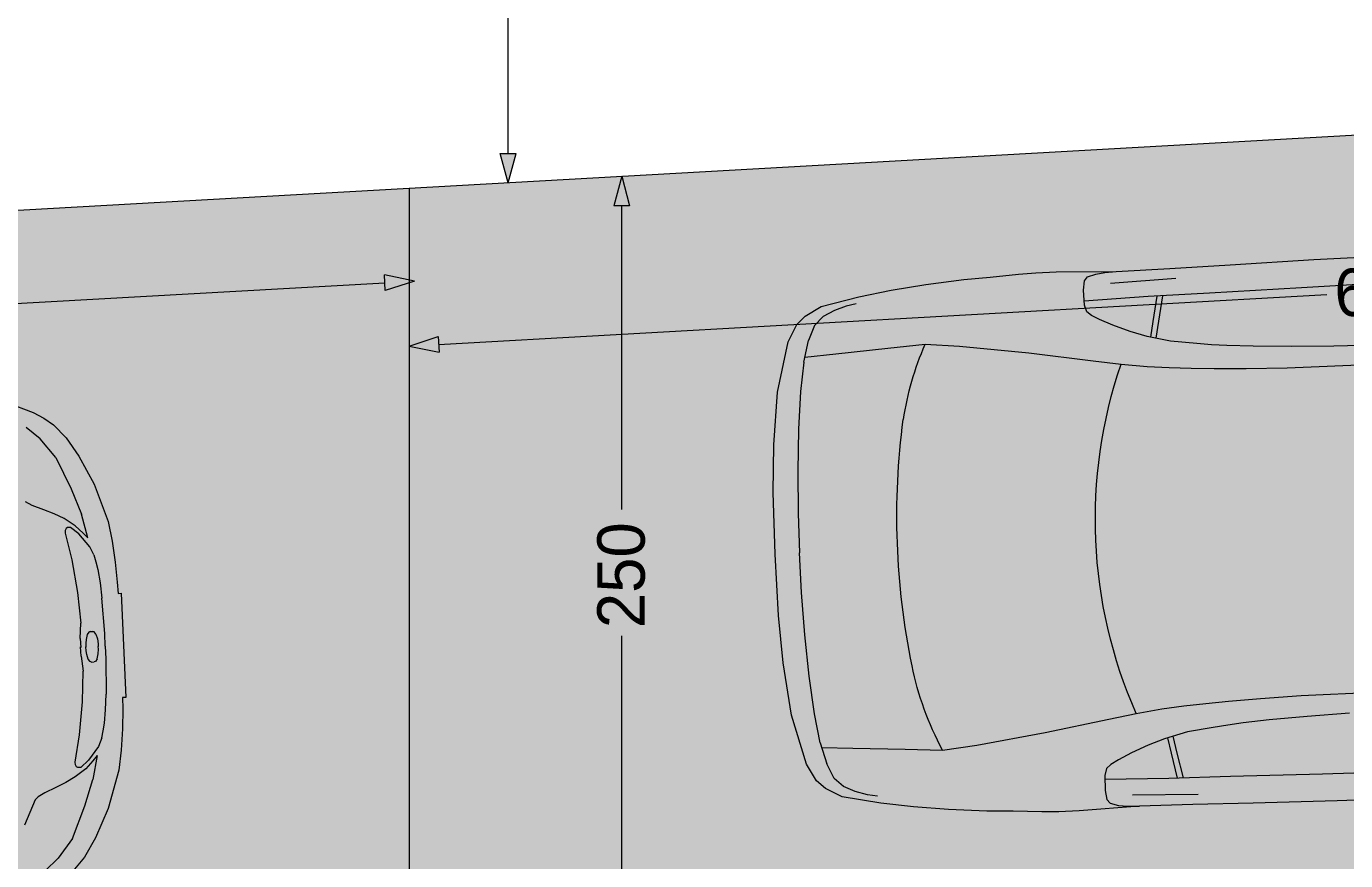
# Model space of a CAD drawing. Header units: millimetres. Extents: x 635850 to 824661, y -5878409 to -5774454.
# Drawn here: x 777833 to 782002, y -5785610 to -5782973 of the extents above; entities that cross this region are included whole.
import ezdxf

# ---------------------------------------------------------------- set-up
doc = ezdxf.new("R2010")
doc.units = ezdxf.units.MM
doc.header["$MEASUREMENT"] = 0
for name, color, linetype, lineweight, true_color in [('2D Drafting - General_Pen_No__241', 7, 'Continuous', 13, 0xe8e8e8), ('A - Ndertesa 1 - Veturat_Pen_No__102', 7, 'Continuous', 13, 0xcccccc), ('A - Ndertesa 7 - Ndertesa 4 - Dimensionimi Bazik_Pen_No__102', 7, 'Continuous', 13, 0xcccccc), ('A - Ndertesa 7 - Ndertesa 4 - Dimensionimi Bazik_Pen_No__82', 7, 'Continuous', 20, 0xaaaaaa), ('A - Ndertesa 7 - Veturat_Pen_No__102', 7, 'Continuous', 13, 0xcccccc), ('A - Situacioni_Pen_No__82', 7, 'Continuous', 20, 0xaaaaaa), ('Drawing & Figure_Pen_No__82', 7, 'Continuous', 20, 0xaaaaaa)]:
    doc.layers.add(name, color=color, linetype=linetype, lineweight=lineweight, true_color=true_color)
doc.layers.add('A - Ndertesa 7 - Ndertesa 4 - Dimensionimi Bazik', color=7, linetype='Continuous')
doc.styles.add('GENERATED_STYLE_1', font='GOTHIC.TTF')
doc.dimstyles.new('GENERATED_STYLE__1', dxfattribs={"dimtxt": 150, "dimasz": 91.78744, "dimexe": 0.18, "dimexo": 0.0625, "dimgap": 0, "dimtad": 0, "dimdec": 0, "dimlfac": 0.1, "dimzin": 0, "dimdsep": 46, "dimtxsty": 'GENERATED_STYLE_1', "dimblk": 'ARROWHEAD_5', "dimblk1": 'ARROWHEAD_5', "dimblk2": 'ARROWHEAD_5', "dimcen": 0.09, "dimse1": 1, "dimse2": 1, "dimclrd": 256, "dimclre": 256, "dimclrt": 256, "dimadec": 0, "dimazin": 0, "dimtfac": 1, "dimtdec": 4, "dimtmove": 0, "dimatfit": 3, "dimfxl": 0, "dimtolj": 1, "dimtzin": 0, "dimarcsym": 0})

# ---------------------------------------------------------------- blocks, each defined once
blk = doc.blocks.new('Car 05 25')
at = {"layer": 'A - Ndertesa 1 - Veturat_Pen_No__102', "color": 254, "linetype": 'Continuous', "lineweight": 13, "true_color": 0xcccccc}
for p, q in [((138.9, 832.4), (165.2, 840.3)), ((165.2, 840.3), (194.7, 844.3)), ((194.7, 844.3), (230.8, 845.5)), ((124.6, 791.4), (129, 820.5)), ((129, 820.5), (138.9, 832.4)), ((210.9, 809.2), (418.1, 816.2)), ((-664.9, 761), (-701.1, 743.3)), ((-626.6, 772.5), (-664.9, 761)), ((-594.9, 778.5), (-626.6, 772.5)), ((125.7, 743.9), (124.6, 791.4)), ((327.4, 761.9), (125.4, 756.5)), ((522, 764.7), (327.4, 761.9)), ((355.3, 762.3), (339.1, 683.1)), ((373.4, 762.6), (357.2, 683.4)), ((813.6, 769.3), (522, 764.7)), ((1108.6, 774), (813.6, 769.3)), ((-729.4, 716.4), (-750.6, 669.8)), ((-701.1, 743.3), (-729.4, 716.4)), ((132.4, 722.8), (125.7, 743.9)), ((146.7, 710.6), (132.4, 722.8)), ((171.3, 696.6), (146.7, 710.6)), ((-768.3, 602.3), (-750.6, 669.8)), ((212.6, 676.5), (171.3, 696.6)), ((266.3, 654.6), (212.6, 676.5)), ((339.1, 683.1), (329.6, 633.9)), ((357.2, 683.4), (346.8, 629.5)), ((3254.3, 663.2), (3211.7, 701)), ((-665.7, 624), (-500.9, 634.2)), ((-500.9, 634.2), (-383, 642)), ((-383, 642), (-274.2, 631.3)), ((-274.2, 631.3), (-56.4, 600.5)), ((319.5, 636.4), (266.3, 654.6)), ((392.7, 617.8), (319.5, 636.4)), ((3301.9, 602.8), (3254.3, 663.2)), ((-768.3, 602.3), (-782.8, 510)), ((-764.3, 617.3), (-665.7, 624)), ((-56.4, 600.5), (145.9, 566.6)), ((474.8, 607.1), (392.7, 617.8)), ((521.3, 601.6), (474.8, 607.1)), ((570, 596.8), (521.3, 601.6)), ((652.6, 591), (570, 596.8)), ((772.8, 585), (652.6, 591)), ((907.3, 580.3), (772.8, 585)), ((3301.9, 602.8), (3346, 501.4)), ((145.9, 566.6), (233.3, 552.3)), ((233.3, 552.3), (315.3, 541.4)), ((3189.6, 475.6), (3152.9, 553.9)), ((-782.8, 510), (-794.5, 390.6)), ((315.3, 541.4), (384.3, 535.1)), ((384.3, 535.1), (454.2, 530.4)), ((454.2, 530.4), (526.2, 526.3)), ((526.2, 526.3), (627.7, 521.8)), ((627.7, 521.8), (756.8, 518.1)), ((756.8, 518.1), (1322.6, 518.1)), ((3346, 501.4), (3374.3, 419.6)), ((3199.4, 466.8), (3189.6, 475.6)), ((3220.7, 454.4), (3199.4, 466.8)), ((3256.1, 439.2), (3220.7, 454.4)), ((3288.4, 425.1), (3256.1, 439.2)), ((3319.4, 408.4), (3288.4, 425.1)), ((3391.1, 344.2), (3374.3, 419.6)), ((-794.5, 390.6), (-802.4, 258.7)), ((3353.5, 384.3), (3319.4, 408.4)), ((3324.7, 377.3), (3321.2, 370.5)), ((3328.3, 379.6), (3324.7, 377.3)), ((3338.5, 379.5), (3328.3, 379.6)), ((3363.6, 357.8), (3338.5, 379.5)), ((3377.2, 360), (3353.5, 384.3)), ((3321.2, 370.5), (3321, 362.1)), ((3321, 362.1), (3338.3, 276.9)), ((3396.7, 315.8), (3363.6, 357.8)), ((3391.1, 344.2), (3377.2, 360)), ((3408.1, 289.4), (3396.7, 315.8)), ((-802.4, 258.7), (-806.8, 124.9)), ((3338.3, 276.9), (3351.9, 172.7)), ((3408.1, 289.4), (3413.8, 267.3)), ((3413.8, 267.3), (3418.5, 242.9)), ((3418.5, 242.9), (3424, 200.7)), ((3351.9, 172.7), (3358.3, 75.9)), ((3424, 200.7), (3427.7, 152)), ((3432.4, 40), (3427.7, 152)), ((-806.8, 124.9), (-808, 0)), ((3354, 27.9), (3358.3, 75.9)), ((3382, 46.6), (3376.3, 39)), ((3386.2, 48.4), (3382, 46.6)), ((3386.2, 48.4), (3394.3, 48.4)), ((3398.5, 46.6), (3394.3, 48.4)), ((3404.2, 39), (3398.5, 46.6)), ((3431.8, 57.4), (3431.8, 56.8)), ((-806.8, -124.9), (-808, 0)), ((3354, 27.9), (3354, -0.8)), ((3354, -27.9), (3354, 0.8)), ((3370.9, 11.7), (3370.3, -0.8)), ((3370.9, -11.7), (3370.3, 0.8)), ((3372.5, 23.7), (3370.9, 11.7)), ((3376.3, 39), (3372.5, 23.7)), ((3404.2, 39), (3408, 23.7)), ((3408, 23.7), (3409.8, 8.1)), ((3409.8, 8.1), (3409.8, 0)), ((3432, 0), (3432.4, 40)), ((3432, 0), (3432.4, -40)), ((3354, -27.9), (3358.3, -75.9)), ((3372.5, -23.7), (3370.9, -11.7)), ((3376.3, -39), (3372.5, -23.7)), ((3382, -46.6), (3376.3, -39)), ((3404.2, -39), (3398.5, -46.6)), ((3404.2, -39), (3408, -23.7)), ((3408, -23.7), (3409.8, -8.1)), ((3409.8, -8.1), (3409.8, 0)), ((3432.4, -40), (3427.7, -152)), ((3351.9, -172.7), (3358.3, -75.9)), ((3386.2, -48.4), (3382, -46.6)), ((3386.2, -48.4), (3394.3, -48.4)), ((3398.5, -46.6), (3394.3, -48.4)), ((3431.8, -57.4), (3431.8, -56.8)), ((-802.4, -258.7), (-806.8, -124.9)), ((3424, -200.7), (3427.7, -152)), ((3338.3, -276.9), (3351.9, -172.7)), ((3418.5, -242.9), (3424, -200.7)), ((3413.8, -267.3), (3418.5, -242.9)), ((-794.5, -390.6), (-802.4, -258.7)), ((3321, -362.1), (3338.3, -276.9)), ((3408.1, -289.4), (3396.7, -315.8)), ((3408.1, -289.4), (3413.8, -267.3)), ((3396.7, -315.8), (3363.6, -357.8)), ((3321.2, -370.5), (3321, -362.1)), ((3324.7, -377.3), (3321.2, -370.5)), ((3363.6, -357.8), (3338.5, -379.5)), ((3377.2, -360), (3353.5, -384.3)), ((3391.1, -344.2), (3374.3, -419.6)), ((3391.1, -344.2), (3377.2, -360)), ((-782.8, -510), (-794.5, -390.6)), ((3319.4, -408.4), (3288.4, -425.1)), ((3353.5, -384.3), (3319.4, -408.4)), ((3328.3, -379.6), (3324.7, -377.3)), ((3338.5, -379.5), (3328.3, -379.6)), ((3220.7, -454.4), (3199.4, -466.8)), ((3256.1, -439.2), (3220.7, -454.4)), ((3288.4, -425.1), (3256.1, -439.2)), ((3346, -501.4), (3374.3, -419.6)), ((-768.3, -602.3), (-782.8, -510)), ((233.3, -552.3), (315.3, -541.4)), ((315.3, -541.4), (384.3, -535.1)), ((384.3, -535.1), (454.2, -530.4)), ((454.2, -530.4), (526.2, -526.3)), ((526.2, -526.3), (627.7, -521.8)), ((627.7, -521.8), (756.8, -518.1)), ((756.8, -518.1), (1322.6, -518.1)), ((3301.9, -602.8), (3346, -501.4)), ((-56.4, -600.5), (145.9, -566.6)), ((145.9, -566.6), (233.3, -552.3)), ((907.3, -580.3), (772.8, -585)), ((1042, -578), (907.3, -580.3)), ((-768.3, -602.3), (-750.6, -669.8)), ((-764.3, -617.3), (-665.7, -624)), ((-665.7, -624), (-500.9, -634.2)), ((-274.2, -631.3), (-56.4, -600.5)), ((392.7, -617.8), (319.5, -636.4)), ((474.8, -607.1), (392.7, -617.8)), ((521.3, -601.6), (474.8, -607.1)), ((570, -596.8), (521.3, -601.6)), ((652.6, -591), (570, -596.8)), ((772.8, -585), (652.6, -591)), ((3301.9, -602.8), (3254.3, -663.2)), ((-500.9, -634.2), (-383, -642)), ((-383, -642), (-274.2, -631.3)), ((266.3, -654.6), (212.6, -676.5)), ((319.5, -636.4), (266.3, -654.6)), ((339.1, -683.1), (329.6, -633.9)), ((357.2, -683.4), (346.8, -629.5)), ((3254.3, -663.2), (3211.7, -701)), ((-729.4, -716.4), (-750.6, -669.8)), ((171.3, -696.6), (146.7, -710.6)), ((212.6, -676.5), (171.3, -696.6)), ((355.3, -762.3), (339.1, -683.1)), ((373.4, -762.6), (357.2, -683.4)), ((-701.1, -743.3), (-729.4, -716.4)), ((-664.9, -761), (-701.1, -743.3)), ((125.7, -743.9), (124.6, -791.4)), ((132.4, -722.8), (125.7, -743.9)), ((146.7, -710.6), (132.4, -722.8)), ((-626.6, -772.5), (-664.9, -761)), ((-594.9, -778.5), (-626.6, -772.5)), ((124.6, -791.4), (129, -820.5)), ((327.4, -761.9), (125.4, -756.5)), ((522, -764.7), (327.4, -761.9)), ((813.6, -769.3), (522, -764.7)), ((1108.6, -774), (813.6, -769.3)), ((129, -820.5), (138.9, -832.4)), ((138.9, -832.4), (165.2, -840.3)), ((210.9, -809.2), (418.1, -816.2)), ((165.2, -840.3), (194.7, -844.3)), ((194.7, -844.3), (230.8, -845.5))]:
    blk.add_line(p, q, dxfattribs=at)
at = {"layer": 'A - Ndertesa 1 - Veturat_Pen_No__102', "color": 254, "linetype": 'Continuous', "lineweight": 13, "true_color": 0xcccccc, "flags": 128}
for points in [[(3154.3, -782.6), (3235.9, -747.6), (3269.1, -728.3), (3298.6, -705.6), (3337.3, -663.4), (3374.5, -603.6), (3418.4, -512.7), (3457.5, -393.1), (3468.3, -330.9), (3474.5, -263.7), (3478.3, -199.9), (3479.4, -164.9), (3489.5, -164.9), (3489.5, 164.9), (3479.4, 164.9), (3478.3, 199.9), (3474.5, 263.7), (3468.3, 330.9), (3457.5, 393.1), (3418.4, 512.7), (3374.5, 603.6), (3337.3, 663.4), (3298.6, 705.6)], [(1129.9, 858.5), (856.5, 856.2), (590.7, 851.7), (400, 847.6), (230.8, 845.5), (40.3, 852.3), (-24, 852.3), (-78.4, 850.6), (-168.2, 844.6), (-251.8, 841), (-372.3, 830.2), (-483.1, 817.3), (-585.2, 801), (-706.3, 775.8), (-757.7, 747), (-784.8, 721.8), (-815, 667.8), (-855.1, 511), (-874.7, 345), (-882.9, 194.7), (-885.4, 0), (-882.9, -194.7), (-874.7, -345), (-855.1, -511), (-815, -667.8), (-784.8, -721.8), (-757.7, -747), (-706.3, -775.8), (-585.2, -801), (-483.1, -817.3), (-372.3, -830.2), (-251.8, -841), (-168.2, -844.6), (-78.4, -850.6), (-24, -852.3), (40.3, -852.3), (230.8, -845.5), (400, -847.6), (590.7, -851.7), (856.5, -856.2), (1129.9, -858.5)]]:
    blk.add_lwpolyline(points, dxfattribs=at)
at = {"layer": 'A - Ndertesa 1 - Veturat_Pen_No__102', "color": 254, "linetype": 'Continuous', "lineweight": 13, "true_color": 0xcccccc}
for centre, radius, start, end in [((492.9, 217.7), 973.2, 154.1545, 170.9117), ((1649.8, 0), 1520.4, 158.6992, 201.3008), ((1856.4, -1.7), 2354, 170.8804, 189.9223), ((492.9, -217.7), 973.2, 191.2305, 205.8455)]:
    blk.add_arc(centre, radius, start, end, dxfattribs=at)
blk = doc.blocks.new('*D1650', base_point=(664183.8, -5827429.5))
at = {"layer": 'A - Ndertesa 7 - Ndertesa 4 - Dimensionimi Bazik_Pen_No__102', "linetype": 'Continuous', "lineweight": 13, "true_color": 0xcccccc}
for points in [[(785655, -5781688.3), (785560.4, -5781668.6), (785563.2, -5781718.5)], [(750363.7, -5783673.7), (750458.2, -5783693.4), (750455.4, -5783643.5)]]:
    blk.add_hatch(color=254, dxfattribs=at).paths.add_polyline_path(points)
at = {"layer": 'A - Ndertesa 7 - Ndertesa 4 - Dimensionimi Bazik_Pen_No__102', "color": 254, "linetype": 'Continuous', "lineweight": 13, "true_color": 0xcccccc}
for p, q in [((785561.8, -5781693.6), (768295.5, -5782664.9)), ((785563.2, -5781718.5), (785560.4, -5781668.6)), ((785655, -5781688.3), (785560.4, -5781668.6)), ((785655, -5781688.3), (785563.2, -5781718.5)), ((767723.1, -5782697.1), (750456.8, -5783668.5)), ((750363.7, -5783673.7), (750455.4, -5783643.5)), ((750455.4, -5783643.5), (750458.2, -5783693.4)), ((750363.7, -5783673.7), (750458.2, -5783693.4))]:
    blk.add_line(p, q, dxfattribs=at)
at = {"layer": 'A - Ndertesa 7 - Ndertesa 4 - Dimensionimi Bazik_Pen_No__82', "color": 253, "lineweight": 20, "true_color": 0xaaaaaa, "insert": (767751.4, -5782770.7), "char_height": 150, "attachment_point": 7, "rotation": 3.2198, "style": 'GENERATED_STYLE_1'}
blk.add_mtext('\\A1;{\\pql;\\fCentury Gothic|b0|i0|c0|p34;3,535}', dxfattribs=at)
blk = doc.blocks.new('ARROWHEAD_5')
at = {"linetype": 'Continuous', "lineweight": 0}
blk.add_hatch(color=0, dxfattribs=at).paths.add_polyline_path([(-1, 0.2679), (0, 0), (-1, -0.2679)])
at = {"color": 0, "linetype": 'Continuous', "lineweight": 0}
blk.add_line((0, 0), (-1, 0), dxfattribs=at)
blk = doc.blocks.new('*D1657', base_point=(664183.8, -5827429.5))
at = {"layer": 'A - Ndertesa 7 - Ndertesa 4 - Dimensionimi Bazik_Pen_No__102', "linetype": 'Continuous', "lineweight": 13, "true_color": 0xcccccc}
for points in [[(779058.9, -5783778.2), (778964.3, -5783758.4), (778967.1, -5783808.4)], [(772858.9, -5784127), (772953.4, -5784146.7), (772950.6, -5784096.8)]]:
    blk.add_hatch(color=254, dxfattribs=at).paths.add_polyline_path(points)
at = {"layer": 'A - Ndertesa 7 - Ndertesa 4 - Dimensionimi Bazik_Pen_No__102', "color": 254, "linetype": 'Continuous', "lineweight": 13, "true_color": 0xcccccc}
for p, q in [((776158.4, -5783941.3), (778965.7, -5783783.4)), ((778967.1, -5783808.4), (778964.3, -5783758.4)), ((779058.9, -5783778.2), (778964.3, -5783758.4)), ((779058.9, -5783778.2), (778967.1, -5783808.4)), ((772952, -5784121.7), (775759.4, -5783963.8)), ((772858.9, -5784127), (772950.6, -5784096.8)), ((772950.6, -5784096.8), (772953.4, -5784146.7)), ((772858.9, -5784127), (772953.4, -5784146.7))]:
    blk.add_line(p, q, dxfattribs=at)
at = {"layer": 'A - Ndertesa 7 - Ndertesa 4 - Dimensionimi Bazik_Pen_No__82', "color": 253, "lineweight": 20, "true_color": 0xaaaaaa, "insert": (775787.6, -5784037.3), "char_height": 150, "attachment_point": 7, "rotation": 3.2198, "style": 'GENERATED_STYLE_1'}
blk.add_mtext('\\A1;{\\pql;\\fCentury Gothic|b0|i0|c0|p34;621}', dxfattribs=at)
blk = doc.blocks.new('*D1658', base_point=(664183.8, -5827429.5))
at = {"layer": 'A - Ndertesa 7 - Ndertesa 4 - Dimensionimi Bazik_Pen_No__102', "linetype": 'Continuous', "lineweight": 13, "true_color": 0xcccccc}
for points in [[(779714.1, -5783447.3), (779689.1, -5783540.6), (779739.1, -5783540.6)], [(779714.1, -5785951.8), (779739.1, -5785858.5), (779689.1, -5785858.5)]]:
    blk.add_hatch(color=254, dxfattribs=at).paths.add_polyline_path(points)
at = {"layer": 'A - Ndertesa 7 - Ndertesa 4 - Dimensionimi Bazik_Pen_No__102', "color": 254, "linetype": 'Continuous', "lineweight": 13, "true_color": 0xcccccc}
for p, q in [((779714.1, -5783447.3), (779689.1, -5783540.6)), ((779714.1, -5783447.3), (779739.1, -5783540.6)), ((779739.1, -5783540.6), (779689.1, -5783540.6)), ((779714.1, -5784499.8), (779714.1, -5783540.6)), ((779714.1, -5785858.5), (779714.1, -5784899.4)), ((779689.1, -5785858.5), (779739.1, -5785858.5)), ((779714.1, -5785951.8), (779689.1, -5785858.5)), ((779714.1, -5785951.8), (779739.1, -5785858.5))]:
    blk.add_line(p, q, dxfattribs=at)
at = {"layer": 'A - Ndertesa 7 - Ndertesa 4 - Dimensionimi Bazik_Pen_No__82', "color": 253, "lineweight": 20, "true_color": 0xaaaaaa, "insert": (779789.1, -5784875.3), "char_height": 150, "attachment_point": 7, "rotation": 90, "style": 'GENERATED_STYLE_1'}
blk.add_mtext('\\A1;{\\pql;\\fCentury Gothic|b0|i0|c0|p34;250}', dxfattribs=at)
blk = doc.blocks.new('*D1659', base_point=(664183.8, -5827429.5))
at = {"layer": 'A - Ndertesa 7 - Ndertesa 4 - Dimensionimi Bazik_Pen_No__102', "linetype": 'Continuous', "lineweight": 13, "true_color": 0xcccccc}
for points in [[(785242.4, -5783634.9), (785147.9, -5783615.1), (785150.7, -5783665.1)], [(779042.3, -5783983.7), (779136.9, -5784003.4), (779134.1, -5783953.5)]]:
    blk.add_hatch(color=254, dxfattribs=at).paths.add_polyline_path(points)
at = {"layer": 'A - Ndertesa 7 - Ndertesa 4 - Dimensionimi Bazik_Pen_No__102', "color": 254, "linetype": 'Continuous', "lineweight": 13, "true_color": 0xcccccc}
for p, q in [((785150.7, -5783665.1), (785147.9, -5783615.1)), ((785242.4, -5783634.9), (785147.9, -5783615.1)), ((782341.9, -5783798), (785149.3, -5783640.1)), ((785242.4, -5783634.9), (785150.7, -5783665.1)), ((779135.5, -5783978.4), (781942.9, -5783820.5)), ((779042.3, -5783983.7), (779134.1, -5783953.5)), ((779134.1, -5783953.5), (779136.9, -5784003.4)), ((779042.3, -5783983.7), (779136.9, -5784003.4))]:
    blk.add_line(p, q, dxfattribs=at)
at = {"layer": 'A - Ndertesa 7 - Ndertesa 4 - Dimensionimi Bazik_Pen_No__82', "color": 253, "lineweight": 20, "true_color": 0xaaaaaa, "insert": (781971.1, -5783894), "char_height": 150, "attachment_point": 7, "rotation": 3.2198, "style": 'GENERATED_STYLE_1'}
blk.add_mtext('\\A1;{\\pql;\\fCentury Gothic|b0|i0|c0|p34;621}', dxfattribs=at)
blk = doc.blocks.new('*D1660', base_point=(664183.8, -5827429.5))
at = {"layer": 'A - Ndertesa 7 - Ndertesa 4 - Dimensionimi Bazik_Pen_No__102', "linetype": 'Continuous', "lineweight": 13, "true_color": 0xcccccc}
for points in [[(779355.4, -5778459.3), (779330.4, -5778552.6), (779380.4, -5778552.6)], [(779355.4, -5783468.3), (779380.4, -5783375), (779330.4, -5783375)]]:
    blk.add_hatch(color=254, dxfattribs=at).paths.add_polyline_path(points)
at = {"layer": 'A - Ndertesa 7 - Ndertesa 4 - Dimensionimi Bazik_Pen_No__102', "color": 254, "linetype": 'Continuous', "lineweight": 13, "true_color": 0xcccccc}
for p, q in [((779355.4, -5778459.3), (779330.4, -5778552.6)), ((779355.4, -5778459.3), (779380.4, -5778552.6)), ((779380.4, -5778552.6), (779330.4, -5778552.6)), ((779355.4, -5780764), (779355.4, -5778552.6)), ((779355.4, -5783375), (779355.4, -5781163.6)), ((779330.4, -5783375), (779380.4, -5783375)), ((779355.4, -5783468.3), (779330.4, -5783375)), ((779355.4, -5783468.3), (779380.4, -5783375))]:
    blk.add_line(p, q, dxfattribs=at)
at = {"layer": 'A - Ndertesa 7 - Ndertesa 4 - Dimensionimi Bazik_Pen_No__82', "color": 253, "lineweight": 20, "true_color": 0xaaaaaa, "insert": (779430.4, -5781139.5), "char_height": 150, "attachment_point": 7, "rotation": 90, "style": 'GENERATED_STYLE_1'}
blk.add_mtext('\\A1;{\\pql;\\fCentury Gothic|b0|i0|c0|p34;501}', dxfattribs=at)

msp = doc.modelspace()

# ---------------------------------------------------------------- hatches: boundary and pattern name
at = {"layer": '2D Drafting - General_Pen_No__241', "linetype": 'Continuous', "lineweight": 0, "true_color": 0xf9f9f9}
msp.add_hatch(color=7, dxfattribs=at).paths.add_polyline_path([(750355, -5788051.4), (750355, -5793251.4), (755604.5, -5793251.4), (785655, -5793251.4), (785655, -5783113.7), (765085.1, -5784270.8), (754242.4, -5785551.4), (754242.4, -5788051.4)])

# ---------------------------------------------------------------- linework, layer by layer
at = {"layer": 'A - Situacioni_Pen_No__82', "color": 253, "linetype": 'Continuous', "lineweight": 20, "true_color": 0xaaaaaa, "flags": 128}
msp.add_lwpolyline([(785655, -5783113.7), (765085.1, -5784270.8), (751561.3, -5785868, 0.205779), (750355, -5786566.7)], format="xyb", dxfattribs=at)
at = {"layer": 'Drawing & Figure_Pen_No__82', "color": 253, "linetype": 'Continuous', "lineweight": 20, "true_color": 0xaaaaaa, "flags": 128}
msp.add_lwpolyline([(779042.4, -5783485.6), (779042.4, -5785989.6)], dxfattribs=at)

# ---------------------------------------------------------------- block references
at = {"layer": 'A - Ndertesa 7 - Veturat_Pen_No__102', "color": 254, "linetype": 'Continuous', "lineweight": 13, "true_color": 0xcccccc, "xscale": -1, "zscale": 1000, "rotation": 182.4705224290898}
for p in [(781083.3, -5784602.9), (774653.3, -5785080.1)]:
    msp.add_blockref('Car 05 25', p, dxfattribs=at)

# ---------------------------------------------------------------- dimensions: what is measured, and where the dimension line sits
at = {"layer": 'A - Ndertesa 7 - Ndertesa 4 - Dimensionimi Bazik', "color": 254, "linetype": 'Continuous', "lineweight": 13, "true_color": 0xcccccc}
for base, p1, p2, angle, picture, middle, turn in [((779355.4, -5778459.3), (779351.6, -5783468.3), (779355.4, -5778459.3), 90, '*D1660', (779355.4, -5780968), 90), ((750363.7, -5783673.7), (785655, -5781688.3), (750364.1, -5783680.9), 183.2198, '*D1650', (767998.7, -5782681.6), 3.2198), ((779714.1, -5783447.3), (779714.1, -5785951.8), (779723.6, -5783447.3), 90, '*D1658', (779714.1, -5784703.8), 90), ((779058.9, -5783778.2), (772842.4, -5783834.4), (779042.4, -5783485.6), 3.2198, '*D1657', (775954.7, -5783952.8), 3.2198), ((785242.4, -5783634.9), (779042.4, -5783985), (785242.4, -5783634.9), 3.2198, '*D1659', (782138.2, -5783809.5), 3.2198)]:
    dim = msp.add_linear_dim(base=base, p1=p1, p2=p2, angle=angle, dimstyle='GENERATED_STYLE__1', dxfattribs=at)
    dim.commit()
    dim.dimension.update_dxf_attribs({"geometry": picture, "text_midpoint": middle, "dimtype": 160, "text_rotation": turn})

doc.saveas('drawing.dxf')
